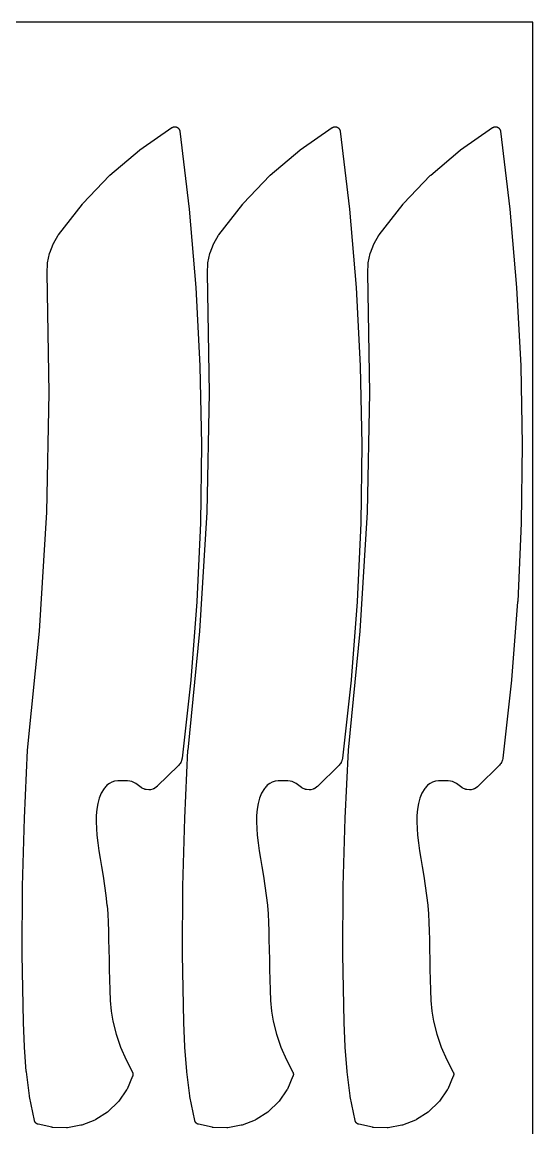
# Model space of a CAD drawing. Header units: metres. Extents: x 0 to 3000, y 0 to 1240.
# Drawn here: x 2796.1 to 3000, y 798.9 to 1240 of the extents above; entities that cross this region are included whole.
import ezdxf

# ---------------------------------------------------------------- set-up
doc = ezdxf.new("R2010")
doc.units = ezdxf.units.M

msp = doc.modelspace()

# ---------------------------------------------------------------- linework, layer by layer
at = {"color": 7}
msp.add_lwpolyline([(0, 0), (3000, 0), (3000, 1240), (0, 1240), (0, 0)], close=True, dxfattribs=at)
at = {"color": 1}
for points in [[(2849.99, 935.02), (2849.97, 935.01), (2849.96, 935), (2849.89, 934.95), (2849.83, 934.91), (2848.96, 934.31), (2848.81, 934.22), (2848.65, 934.14), (2848.49, 934.07), (2848.33, 934.02), (2847.33, 933.77), (2847.11, 933.72), (2846.88, 933.71), (2846.65, 933.71), (2845.63, 933.81), (2845.46, 933.83), (2845.29, 933.87), (2845.12, 933.93), (2844.96, 933.99), (2844, 934.44), (2843.93, 934.48), (2843.87, 934.52), (2843.85, 934.53), (2843.83, 934.54), (2843.77, 934.58), (2843.7, 934.62), (2841.49, 936.2), (2840.7, 936.67), (2839.92, 936.99), (2839.1, 937.18), (2838.19, 937.25), (2834.32, 937.25), (2833.07, 937.13), (2831.98, 936.81), (2830.97, 936.28), (2830, 935.52), (2829.72, 935.24), (2829.4, 934.89), (2829.1, 934.54), (2828.86, 934.23), (2827.73, 932.41), (2826.9, 930.43), (2826.3, 928.28), (2825.92, 926.04), (2825.69, 923.47), (2825.66, 920.9), (2825.77, 918.3), (2826, 915.68), (2826.36, 912.56), (2826.79, 909.44), (2827.28, 906.31), (2827.8, 903.17), (2828.43, 899.33), (2828.43, 899.32), (2829.04, 895.47), (2829.04, 895.44), (2829.58, 891.59), (2829.59, 891.54), (2830.01, 887.67), (2830.02, 887.61), (2830.29, 884.25), (2830.29, 884.2), (2830.47, 880.84), (2830.47, 880.8), (2830.59, 877.43), (2830.59, 877.41), (2830.67, 874.04), (2830.67, 874.03), (2830.75, 870.02), (2830.75, 870.02), (2830.82, 866.02), (2830.89, 862.02), (2830.98, 858.02), (2831.1, 853.8), (2831.33, 849.62), (2831.73, 845.49), (2832.37, 841.45), (2833.67, 836.2), (2835.45, 831.06), (2837.63, 826.05), (2840.17, 821.15), (2840.18, 821.14), (2840.18, 821.14), (2840.22, 821.05), (2840.26, 820.97), (2840.26, 820.96), (2840.26, 820.96), (2840.29, 820.87), (2840.32, 820.78), (2840.32, 820.78), (2840.32, 820.77), (2840.34, 820.68), (2840.36, 820.59), (2840.37, 820.58), (2840.37, 820.58), (2840.38, 820.49), (2840.39, 820.4), (2840.39, 820.39), (2840.39, 820.38), (2840.39, 820.29), (2840.4, 820.2), (2840.4, 820.19), (2840.4, 820.19), (2840.39, 820.1), (2840.39, 820), (2840.38, 820), (2840.38, 819.99), (2840.37, 819.9), (2840.35, 819.81), (2840.35, 819.8), (2840.35, 819.8), (2840.33, 819.71), (2840.3, 819.62), (2840.3, 819.62), (2840.3, 819.61), (2840.27, 819.52), (2840.24, 819.44), (2840.23, 819.43), (2840.23, 819.43), (2838.02, 814.35), (2837.93, 814.18), (2837.83, 814.01), (2834.7, 809.51), (2834.58, 809.35), (2834.44, 809.21), (2830.49, 805.41), (2830.34, 805.28), (2830.18, 805.16), (2825.52, 802.18), (2825.35, 802.08), (2825.17, 802), (2820.01, 799.99), (2819.82, 799.93), (2819.63, 799.89), (2814.23, 798.94), (2814.04, 798.91), (2813.84, 798.91), (2808.36, 799.03), (2808.16, 799.05), (2807.97, 799.08), (2802.57, 800.29), (2802.5, 800.31), (2802.42, 800.32), (2802.4, 800.33), (2802.38, 800.34), (2802.31, 800.36), (2802.24, 800.39), (2802.22, 800.4), (2802.19, 800.41), (2802.13, 800.44), (2802.06, 800.47), (2802.04, 800.49), (2802.02, 800.5), (2801.96, 800.54), (2801.89, 800.57), (2801.87, 800.59), (2801.85, 800.6), (2801.79, 800.65), (2801.74, 800.69), (2801.72, 800.71), (2801.7, 800.72), (2801.64, 800.77), (2801.59, 800.82), (2801.57, 800.84), (2801.56, 800.86), (2801.51, 800.91), (2801.46, 800.97), (2801.44, 800.99), (2801.43, 801.01), (2801.38, 801.07), (2801.34, 801.13), (2801.33, 801.15), (2801.31, 801.17), (2801.28, 801.23), (2801.24, 801.29), (2801.23, 801.32), (2801.22, 801.34), (2801.19, 801.4), (2801.16, 801.47), (2801.15, 801.49), (2801.14, 801.52), (2801.11, 801.59), (2801.09, 801.66), (2801.08, 801.68), (2801.08, 801.7), (2801.06, 801.77), (2801.04, 801.85), (2799.12, 811.44), (2799.1, 811.58), (2797.83, 821.24), (2797.82, 821.34), (2797.06, 831.07), (2797.05, 831.15), (2796.65, 840.94), (2796.65, 840.97), (2796.65, 840.99), (2796.18, 868.09), (2796.18, 868.13), (2796.31, 895.24), (2796.31, 895.28), (2797.03, 922.37), (2797.03, 922.41), (2798.34, 949.49), (2798.34, 949.54), (2798.35, 949.59), (2803.09, 997.03), (2805.95, 1044.56), (2806.95, 1092.17), (2806.08, 1139.83), (2806.08, 1139.89), (2806.08, 1139.95), (2806.24, 1143.69), (2806.26, 1143.86), (2806.28, 1144.02), (2807.04, 1147.65), (2807.08, 1147.81), (2807.14, 1147.96), (2808.47, 1151.43), (2808.54, 1151.58), (2808.61, 1151.73), (2810.5, 1154.96), (2810.52, 1154.98), (2810.54, 1155.01), (2810.58, 1155.07), (2810.61, 1155.12), (2810.63, 1155.15), (2810.65, 1155.17), (2820.2, 1167.42), (2820.34, 1167.58), (2831.05, 1178.77), (2831.2, 1178.91), (2842.99, 1188.96), (2843.15, 1189.08), (2855.94, 1197.91), (2856.01, 1197.96), (2856.09, 1198.01), (2856.1, 1198.01), (2856.1, 1198.01), (2856.19, 1198.06), (2856.27, 1198.1), (2856.27, 1198.1), (2856.28, 1198.1), (2856.37, 1198.13), (2856.45, 1198.17), (2856.46, 1198.17), (2856.46, 1198.17), (2856.55, 1198.19), (2856.64, 1198.22), (2856.65, 1198.22), (2856.65, 1198.22), (2856.74, 1198.24), (2856.84, 1198.25), (2856.84, 1198.25), (2856.85, 1198.25), (2856.94, 1198.26), (2857.03, 1198.26), (2857.04, 1198.26), (2857.04, 1198.26), (2857.13, 1198.26), (2857.23, 1198.26), (2857.23, 1198.26), (2857.24, 1198.26), (2857.33, 1198.25), (2857.42, 1198.23), (2857.43, 1198.23), (2857.43, 1198.23), (2857.52, 1198.21), (2857.61, 1198.19), (2857.62, 1198.19), (2857.62, 1198.19), (2857.71, 1198.16), (2857.8, 1198.13), (2857.8, 1198.13), (2857.81, 1198.12), (2857.89, 1198.09), (2857.98, 1198.05), (2857.98, 1198.05), (2857.99, 1198.04), (2858.07, 1198), (2858.15, 1197.95), (2858.15, 1197.95), (2858.16, 1197.94), (2858.23, 1197.89), (2858.31, 1197.84), (2858.31, 1197.83), (2858.32, 1197.83), (2858.39, 1197.77), (2858.46, 1197.71), (2858.46, 1197.7), (2858.46, 1197.7), (2858.53, 1197.63), (2858.59, 1197.57), (2858.59, 1197.56), (2858.6, 1197.56), (2858.65, 1197.48), (2858.71, 1197.41), (2858.71, 1197.41), (2858.72, 1197.4), (2858.77, 1197.32), (2858.82, 1197.24), (2858.82, 1197.24), (2858.82, 1197.23), (2858.86, 1197.15), (2858.9, 1197.07), (2858.91, 1197.06), (2858.91, 1197.06), (2858.94, 1196.97), (2858.97, 1196.88), (2858.97, 1196.88), (2858.98, 1196.87), (2859, 1196.78), (2859.03, 1196.7), (2859.03, 1196.69), (2859.03, 1196.69), (2859.04, 1196.59), (2859.06, 1196.5), (2862.77, 1165.39), (2862.77, 1165.33), (2865.46, 1134.14), (2865.46, 1134.08), (2867.12, 1102.83), (2867.12, 1102.77), (2867.75, 1071.5), (2867.75, 1071.43), (2867.35, 1040.16), (2867.35, 1040.09), (2865.93, 1008.84), (2865.92, 1008.77), (2863.47, 977.57), (2863.46, 977.5), (2859.99, 946.37), (2859.99, 946.37), (2859.99, 946.36), (2859.97, 946.27), (2859.95, 946.17), (2859.95, 946.17), (2859.95, 946.17), (2859.85, 945.68), (2859.81, 945.52), (2859.75, 945.36), (2859.57, 944.9), (2859.5, 944.75), (2859.42, 944.6), (2859.16, 944.18), (2859.07, 944.04), (2858.97, 943.91), (2858.64, 943.53), (2858.58, 943.47), (2858.53, 943.41), (2850.1, 935.13), (2850.04, 935.08), (2849.99, 935.02)], [(2913.99, 935.02), (2913.97, 935.01), (2913.96, 935), (2913.89, 934.95), (2913.83, 934.91), (2912.96, 934.31), (2912.81, 934.22), (2912.65, 934.14), (2912.49, 934.07), (2912.33, 934.02), (2911.33, 933.77), (2911.11, 933.72), (2910.88, 933.71), (2910.65, 933.71), (2909.63, 933.81), (2909.46, 933.83), (2909.29, 933.87), (2909.12, 933.93), (2908.96, 933.99), (2908, 934.44), (2907.93, 934.48), (2907.87, 934.52), (2907.85, 934.53), (2907.83, 934.54), (2907.77, 934.58), (2907.7, 934.62), (2905.49, 936.2), (2904.7, 936.67), (2903.92, 936.99), (2903.1, 937.18), (2902.19, 937.25), (2898.32, 937.25), (2897.07, 937.13), (2895.98, 936.81), (2894.97, 936.28), (2894, 935.52), (2893.72, 935.24), (2893.4, 934.89), (2893.1, 934.54), (2892.86, 934.23), (2891.73, 932.41), (2890.9, 930.43), (2890.3, 928.28), (2889.92, 926.04), (2889.69, 923.47), (2889.66, 920.9), (2889.77, 918.3), (2890, 915.68), (2890.36, 912.56), (2890.79, 909.44), (2891.28, 906.31), (2891.8, 903.17), (2892.43, 899.33), (2892.43, 899.32), (2893.04, 895.47), (2893.04, 895.44), (2893.58, 891.59), (2893.59, 891.54), (2894.01, 887.67), (2894.02, 887.61), (2894.29, 884.25), (2894.29, 884.2), (2894.47, 880.84), (2894.47, 880.8), (2894.59, 877.43), (2894.59, 877.41), (2894.67, 874.04), (2894.67, 874.03), (2894.75, 870.02), (2894.75, 870.02), (2894.82, 866.02), (2894.89, 862.02), (2894.98, 858.02), (2895.1, 853.8), (2895.33, 849.62), (2895.73, 845.49), (2896.37, 841.45), (2897.67, 836.2), (2899.45, 831.06), (2901.63, 826.05), (2904.17, 821.15), (2904.18, 821.14), (2904.18, 821.14), (2904.22, 821.05), (2904.26, 820.97), (2904.26, 820.96), (2904.26, 820.96), (2904.29, 820.87), (2904.32, 820.78), (2904.32, 820.78), (2904.32, 820.77), (2904.34, 820.68), (2904.36, 820.59), (2904.37, 820.58), (2904.37, 820.58), (2904.38, 820.49), (2904.39, 820.4), (2904.39, 820.39), (2904.39, 820.38), (2904.39, 820.29), (2904.4, 820.2), (2904.4, 820.19), (2904.4, 820.19), (2904.39, 820.1), (2904.39, 820), (2904.38, 820), (2904.38, 819.99), (2904.37, 819.9), (2904.35, 819.81), (2904.35, 819.8), (2904.35, 819.8), (2904.33, 819.71), (2904.3, 819.62), (2904.3, 819.62), (2904.3, 819.61), (2904.27, 819.52), (2904.24, 819.44), (2904.23, 819.43), (2904.23, 819.43), (2902.02, 814.35), (2901.93, 814.18), (2901.83, 814.01), (2898.7, 809.51), (2898.58, 809.35), (2898.44, 809.21), (2894.49, 805.41), (2894.34, 805.28), (2894.18, 805.16), (2889.52, 802.18), (2889.35, 802.08), (2889.17, 802), (2884.01, 799.99), (2883.82, 799.93), (2883.63, 799.89), (2878.23, 798.94), (2878.04, 798.91), (2877.84, 798.91), (2872.36, 799.03), (2872.16, 799.05), (2871.97, 799.08), (2866.57, 800.29), (2866.5, 800.31), (2866.42, 800.32), (2866.4, 800.33), (2866.38, 800.34), (2866.31, 800.36), (2866.24, 800.39), (2866.22, 800.4), (2866.19, 800.41), (2866.13, 800.44), (2866.06, 800.47), (2866.04, 800.49), (2866.02, 800.5), (2865.96, 800.54), (2865.89, 800.57), (2865.87, 800.59), (2865.85, 800.6), (2865.79, 800.65), (2865.74, 800.69), (2865.72, 800.71), (2865.7, 800.72), (2865.64, 800.77), (2865.59, 800.82), (2865.57, 800.84), (2865.56, 800.86), (2865.51, 800.91), (2865.46, 800.97), (2865.44, 800.99), (2865.43, 801.01), (2865.38, 801.07), (2865.34, 801.13), (2865.33, 801.15), (2865.31, 801.17), (2865.28, 801.23), (2865.24, 801.29), (2865.23, 801.32), (2865.22, 801.34), (2865.19, 801.4), (2865.16, 801.47), (2865.15, 801.49), (2865.14, 801.52), (2865.11, 801.59), (2865.09, 801.66), (2865.08, 801.68), (2865.08, 801.7), (2865.06, 801.77), (2865.04, 801.85), (2863.12, 811.44), (2863.1, 811.58), (2861.83, 821.24), (2861.82, 821.34), (2861.06, 831.07), (2861.05, 831.15), (2860.65, 840.94), (2860.65, 840.97), (2860.65, 840.99), (2860.18, 868.09), (2860.18, 868.13), (2860.31, 895.24), (2860.31, 895.28), (2861.03, 922.37), (2861.03, 922.41), (2862.34, 949.49), (2862.34, 949.54), (2862.35, 949.59), (2867.09, 997.03), (2869.95, 1044.56), (2870.95, 1092.17), (2870.08, 1139.83), (2870.08, 1139.89), (2870.08, 1139.95), (2870.24, 1143.69), (2870.26, 1143.86), (2870.28, 1144.02), (2871.04, 1147.65), (2871.08, 1147.81), (2871.14, 1147.96), (2872.47, 1151.43), (2872.54, 1151.58), (2872.61, 1151.73), (2874.5, 1154.96), (2874.52, 1154.98), (2874.54, 1155.01), (2874.58, 1155.07), (2874.61, 1155.12), (2874.63, 1155.15), (2874.65, 1155.17), (2884.2, 1167.42), (2884.34, 1167.58), (2895.05, 1178.77), (2895.2, 1178.91), (2906.99, 1188.96), (2907.15, 1189.08), (2919.94, 1197.91), (2920.01, 1197.96), (2920.09, 1198.01), (2920.1, 1198.01), (2920.1, 1198.01), (2920.19, 1198.06), (2920.27, 1198.1), (2920.27, 1198.1), (2920.28, 1198.1), (2920.37, 1198.13), (2920.45, 1198.17), (2920.46, 1198.17), (2920.46, 1198.17), (2920.55, 1198.19), (2920.64, 1198.22), (2920.65, 1198.22), (2920.65, 1198.22), (2920.74, 1198.24), (2920.84, 1198.25), (2920.84, 1198.25), (2920.85, 1198.25), (2920.94, 1198.26), (2921.03, 1198.26), (2921.04, 1198.26), (2921.04, 1198.26), (2921.13, 1198.26), (2921.23, 1198.26), (2921.23, 1198.26), (2921.24, 1198.26), (2921.33, 1198.25), (2921.42, 1198.23), (2921.43, 1198.23), (2921.43, 1198.23), (2921.52, 1198.21), (2921.61, 1198.19), (2921.62, 1198.19), (2921.62, 1198.19), (2921.71, 1198.16), (2921.8, 1198.13), (2921.8, 1198.13), (2921.81, 1198.12), (2921.89, 1198.09), (2921.98, 1198.05), (2921.98, 1198.05), (2921.99, 1198.04), (2922.07, 1198), (2922.15, 1197.95), (2922.15, 1197.95), (2922.16, 1197.94), (2922.23, 1197.89), (2922.31, 1197.84), (2922.31, 1197.83), (2922.32, 1197.83), (2922.39, 1197.77), (2922.46, 1197.71), (2922.46, 1197.7), (2922.46, 1197.7), (2922.53, 1197.63), (2922.59, 1197.57), (2922.59, 1197.56), (2922.6, 1197.56), (2922.65, 1197.48), (2922.71, 1197.41), (2922.71, 1197.41), (2922.72, 1197.4), (2922.77, 1197.32), (2922.82, 1197.24), (2922.82, 1197.24), (2922.82, 1197.23), (2922.86, 1197.15), (2922.9, 1197.07), (2922.91, 1197.06), (2922.91, 1197.06), (2922.94, 1196.97), (2922.97, 1196.88), (2922.97, 1196.88), (2922.98, 1196.87), (2923, 1196.78), (2923.03, 1196.7), (2923.03, 1196.69), (2923.03, 1196.69), (2923.04, 1196.59), (2923.06, 1196.5), (2926.77, 1165.39), (2926.77, 1165.33), (2929.46, 1134.14), (2929.46, 1134.08), (2931.12, 1102.83), (2931.12, 1102.77), (2931.75, 1071.5), (2931.75, 1071.43), (2931.35, 1040.16), (2931.35, 1040.09), (2929.93, 1008.84), (2929.92, 1008.77), (2927.47, 977.57), (2927.46, 977.5), (2923.99, 946.37), (2923.99, 946.37), (2923.99, 946.36), (2923.97, 946.27), (2923.95, 946.17), (2923.95, 946.17), (2923.95, 946.17), (2923.85, 945.68), (2923.81, 945.52), (2923.75, 945.36), (2923.57, 944.9), (2923.5, 944.75), (2923.42, 944.6), (2923.16, 944.18), (2923.07, 944.04), (2922.97, 943.91), (2922.64, 943.53), (2922.58, 943.47), (2922.53, 943.41), (2914.1, 935.13), (2914.04, 935.08), (2913.99, 935.02)], [(2977.99, 935.02), (2977.97, 935.01), (2977.96, 935), (2977.89, 934.95), (2977.83, 934.91), (2976.96, 934.31), (2976.81, 934.22), (2976.65, 934.14), (2976.49, 934.07), (2976.33, 934.02), (2975.33, 933.77), (2975.11, 933.72), (2974.88, 933.71), (2974.65, 933.71), (2973.63, 933.81), (2973.46, 933.83), (2973.29, 933.87), (2973.12, 933.93), (2972.96, 933.99), (2972, 934.44), (2971.93, 934.48), (2971.87, 934.52), (2971.85, 934.53), (2971.83, 934.54), (2971.77, 934.58), (2971.7, 934.62), (2969.49, 936.2), (2968.7, 936.67), (2967.92, 936.99), (2967.1, 937.18), (2966.19, 937.25), (2962.32, 937.25), (2961.07, 937.13), (2959.98, 936.81), (2958.97, 936.28), (2958, 935.52), (2957.72, 935.24), (2957.4, 934.89), (2957.1, 934.54), (2956.86, 934.23), (2955.73, 932.41), (2954.9, 930.43), (2954.3, 928.28), (2953.92, 926.04), (2953.69, 923.47), (2953.66, 920.9), (2953.77, 918.3), (2954, 915.68), (2954.36, 912.56), (2954.79, 909.44), (2955.28, 906.31), (2955.8, 903.17), (2956.43, 899.33), (2956.43, 899.32), (2957.04, 895.47), (2957.04, 895.44), (2957.58, 891.59), (2957.59, 891.54), (2958.01, 887.67), (2958.02, 887.61), (2958.29, 884.25), (2958.29, 884.2), (2958.47, 880.84), (2958.47, 880.8), (2958.59, 877.43), (2958.59, 877.41), (2958.67, 874.04), (2958.67, 874.03), (2958.75, 870.02), (2958.75, 870.02), (2958.82, 866.02), (2958.89, 862.02), (2958.98, 858.02), (2959.1, 853.8), (2959.33, 849.62), (2959.73, 845.49), (2960.37, 841.45), (2961.67, 836.2), (2963.45, 831.06), (2965.63, 826.05), (2968.17, 821.15), (2968.18, 821.14), (2968.18, 821.14), (2968.22, 821.05), (2968.26, 820.97), (2968.26, 820.96), (2968.26, 820.96), (2968.29, 820.87), (2968.32, 820.78), (2968.32, 820.78), (2968.32, 820.77), (2968.34, 820.68), (2968.36, 820.59), (2968.37, 820.58), (2968.37, 820.58), (2968.38, 820.49), (2968.39, 820.4), (2968.39, 820.39), (2968.39, 820.38), (2968.39, 820.29), (2968.4, 820.2), (2968.4, 820.19), (2968.4, 820.19), (2968.39, 820.1), (2968.39, 820), (2968.38, 820), (2968.38, 819.99), (2968.37, 819.9), (2968.35, 819.81), (2968.35, 819.8), (2968.35, 819.8), (2968.33, 819.71), (2968.3, 819.62), (2968.3, 819.62), (2968.3, 819.61), (2968.27, 819.52), (2968.24, 819.44), (2968.23, 819.43), (2968.23, 819.43), (2966.02, 814.35), (2965.93, 814.18), (2965.83, 814.01), (2962.7, 809.51), (2962.58, 809.35), (2962.44, 809.21), (2958.49, 805.41), (2958.34, 805.28), (2958.18, 805.16), (2953.52, 802.18), (2953.35, 802.08), (2953.17, 802), (2948.01, 799.99), (2947.82, 799.93), (2947.63, 799.89), (2942.23, 798.94), (2942.04, 798.91), (2941.84, 798.91), (2936.36, 799.03), (2936.16, 799.05), (2935.97, 799.08), (2930.57, 800.29), (2930.5, 800.31), (2930.42, 800.32), (2930.4, 800.33), (2930.38, 800.34), (2930.31, 800.36), (2930.24, 800.39), (2930.22, 800.4), (2930.19, 800.41), (2930.13, 800.44), (2930.06, 800.47), (2930.04, 800.49), (2930.02, 800.5), (2929.96, 800.54), (2929.89, 800.57), (2929.87, 800.59), (2929.85, 800.6), (2929.79, 800.65), (2929.74, 800.69), (2929.72, 800.71), (2929.7, 800.72), (2929.64, 800.77), (2929.59, 800.82), (2929.57, 800.84), (2929.56, 800.86), (2929.51, 800.91), (2929.46, 800.97), (2929.44, 800.99), (2929.43, 801.01), (2929.38, 801.07), (2929.34, 801.13), (2929.33, 801.15), (2929.31, 801.17), (2929.28, 801.23), (2929.24, 801.29), (2929.23, 801.32), (2929.22, 801.34), (2929.19, 801.4), (2929.16, 801.47), (2929.15, 801.49), (2929.14, 801.52), (2929.11, 801.59), (2929.09, 801.66), (2929.08, 801.68), (2929.08, 801.7), (2929.06, 801.77), (2929.04, 801.85), (2927.12, 811.44), (2927.1, 811.58), (2925.83, 821.24), (2925.82, 821.34), (2925.06, 831.07), (2925.05, 831.15), (2924.65, 840.94), (2924.65, 840.97), (2924.65, 840.99), (2924.18, 868.09), (2924.18, 868.13), (2924.31, 895.24), (2924.31, 895.28), (2925.03, 922.37), (2925.03, 922.41), (2926.34, 949.49), (2926.34, 949.54), (2926.35, 949.59), (2931.09, 997.03), (2933.95, 1044.56), (2934.95, 1092.17), (2934.08, 1139.83), (2934.08, 1139.89), (2934.08, 1139.95), (2934.24, 1143.69), (2934.26, 1143.86), (2934.28, 1144.02), (2935.04, 1147.65), (2935.08, 1147.81), (2935.14, 1147.96), (2936.47, 1151.43), (2936.54, 1151.58), (2936.61, 1151.73), (2938.5, 1154.96), (2938.52, 1154.98), (2938.54, 1155.01), (2938.58, 1155.07), (2938.61, 1155.12), (2938.63, 1155.15), (2938.65, 1155.17), (2948.2, 1167.42), (2948.34, 1167.58), (2959.05, 1178.77), (2959.2, 1178.91), (2970.99, 1188.96), (2971.15, 1189.08), (2983.94, 1197.91), (2984.01, 1197.96), (2984.09, 1198.01), (2984.1, 1198.01), (2984.1, 1198.01), (2984.19, 1198.06), (2984.27, 1198.1), (2984.27, 1198.1), (2984.28, 1198.1), (2984.37, 1198.13), (2984.45, 1198.17), (2984.46, 1198.17), (2984.46, 1198.17), (2984.55, 1198.19), (2984.64, 1198.22), (2984.65, 1198.22), (2984.65, 1198.22), (2984.74, 1198.24), (2984.84, 1198.25), (2984.84, 1198.25), (2984.85, 1198.25), (2984.94, 1198.26), (2985.03, 1198.26), (2985.04, 1198.26), (2985.04, 1198.26), (2985.13, 1198.26), (2985.23, 1198.26), (2985.23, 1198.26), (2985.24, 1198.26), (2985.33, 1198.25), (2985.42, 1198.23), (2985.43, 1198.23), (2985.43, 1198.23), (2985.52, 1198.21), (2985.61, 1198.19), (2985.62, 1198.19), (2985.62, 1198.19), (2985.71, 1198.16), (2985.8, 1198.13), (2985.8, 1198.13), (2985.81, 1198.12), (2985.89, 1198.09), (2985.98, 1198.05), (2985.98, 1198.05), (2985.99, 1198.04), (2986.07, 1198), (2986.15, 1197.95), (2986.15, 1197.95), (2986.16, 1197.94), (2986.23, 1197.89), (2986.31, 1197.84), (2986.31, 1197.83), (2986.32, 1197.83), (2986.39, 1197.77), (2986.46, 1197.71), (2986.46, 1197.7), (2986.46, 1197.7), (2986.53, 1197.63), (2986.59, 1197.57), (2986.59, 1197.56), (2986.6, 1197.56), (2986.65, 1197.48), (2986.71, 1197.41), (2986.71, 1197.41), (2986.72, 1197.4), (2986.77, 1197.32), (2986.82, 1197.24), (2986.82, 1197.24), (2986.82, 1197.23), (2986.86, 1197.15), (2986.9, 1197.07), (2986.91, 1197.06), (2986.91, 1197.06), (2986.94, 1196.97), (2986.97, 1196.88), (2986.97, 1196.88), (2986.98, 1196.87), (2987, 1196.78), (2987.03, 1196.7), (2987.03, 1196.69), (2987.03, 1196.69), (2987.04, 1196.59), (2987.06, 1196.5), (2990.77, 1165.39), (2990.77, 1165.33), (2993.46, 1134.14), (2993.46, 1134.08), (2995.12, 1102.83), (2995.12, 1102.77), (2995.75, 1071.5), (2995.75, 1071.43), (2995.35, 1040.16), (2995.35, 1040.09), (2993.93, 1008.84), (2993.92, 1008.77), (2991.47, 977.57), (2991.46, 977.5), (2987.99, 946.37), (2987.99, 946.37), (2987.99, 946.36), (2987.97, 946.27), (2987.95, 946.17), (2987.95, 946.17), (2987.95, 946.17), (2987.85, 945.68), (2987.81, 945.52), (2987.75, 945.36), (2987.57, 944.9), (2987.5, 944.75), (2987.42, 944.6), (2987.16, 944.18), (2987.07, 944.04), (2986.97, 943.91), (2986.64, 943.53), (2986.58, 943.47), (2986.53, 943.41), (2978.1, 935.13), (2978.04, 935.08), (2977.99, 935.02)]]:
    msp.add_lwpolyline(points, close=True, dxfattribs=at)

doc.saveas('drawing.dxf')
